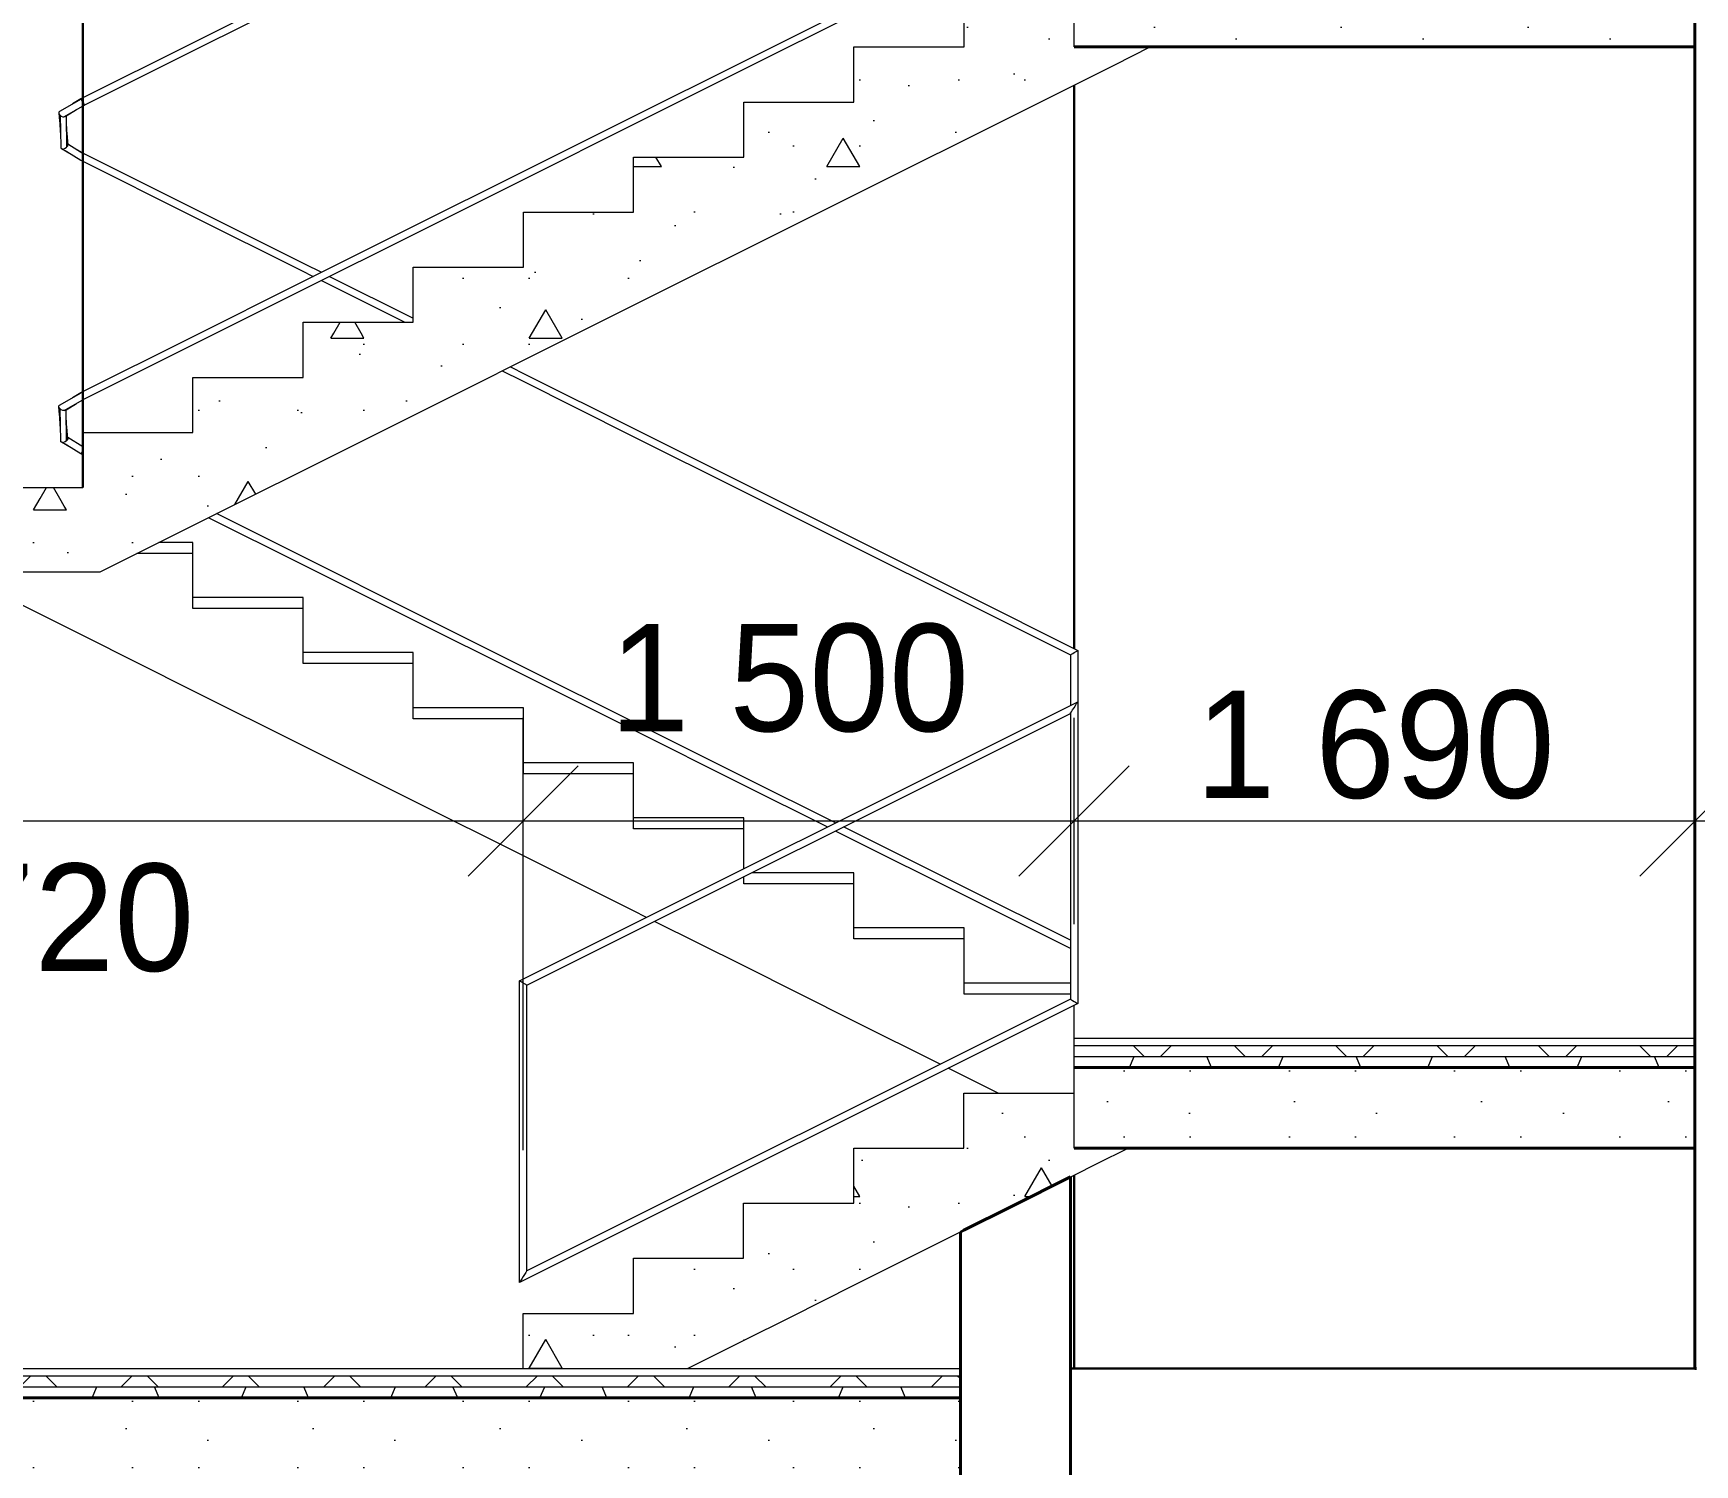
# Model space of a CAD drawing. Header units: millimetres. Extents: x -168133 to -32053, y -12928 to 37693.
# Drawn here: x -154170 to -149646, y -262 to 3637 of the extents above; entities that cross this region are included whole.
import ezdxf

# ---------------------------------------------------------------- set-up
doc = ezdxf.new("R2010")
doc.units = ezdxf.units.MM
doc.header["$MEASUREMENT"] = 0
for name, color, linetype, lineweight in [('0_Ном._пера__41', 7, 'Continuous', 30), ('Интерьер- Перегородка_Ном._пера__41', 7, 'Continuous', 30), ('Интерьер- Перегородка_Ном._пера__61', 7, 'Continuous', 40), ('Лестницы внутренние_Ном._пера__1', 7, 'Continuous', 13), ('Лестницы внутренние_Ном._пера__21', 7, 'Continuous', 20), ('Лестницы внутренние_Ном._пера__7', 7, 'Continuous', 5), ('Перекрытия_Ном._пера__1', 7, 'Continuous', 13), ('Перекрытия_Ном._пера__21', 7, 'Continuous', 20), ('Перекрытия_Ном._пера__61', 7, 'Continuous', 40), ('Стены несущие_Ном._пера__41', 7, 'Continuous', 30), ('Стены несущие_Ном._пера__61', 7, 'Continuous', 40)]:
    doc.layers.add(name, color=color, linetype=linetype, lineweight=lineweight)
for name, color, linetype in [('Интерьер- Перегородка', 7, 'Continuous'), ('Кладочні розміри', 7, 'Continuous'), ('Лестницы внутренние', 7, 'Continuous'), ('Перекрытия', 7, 'Continuous'), ('Стены несущие', 7, 'Continuous')]:
    doc.layers.add(name, color=color, linetype=linetype)
doc.layers.add('Кладочні розміри_Ном._пера__98', color=7, linetype='Continuous', lineweight=13, true_color=0x001f3e)
doc.layers.add('Лестницы внутренние_Ном._пера__241', color=7, linetype='Continuous', lineweight=13, true_color=0x515151)
doc.styles.add('СГЕНЕРИР_СТИЛЬ_1', font='')
doc.styles.add('СГЕНЕРИР_СТИЛЬ_2', font='GOTHIC.TTF')
doc.styles.get('СГЕНЕРИР_СТИЛЬ_1').set_extended_font_data('Century Gothic')
doc.dimstyles.new('СГЕНЕРИР_СТИЛЬ__5', dxfattribs={"dimtxt": 292.500007, "dimasz": 285, "dimexe": 0.18, "dimexo": 444.840628, "dimgap": 0.09, "dimtad": 1, "dimtih": 1, "dimtoh": 1, "dimdec": 0, "dimzin": 0, "dimdsep": 46, "dimtxsty": 'СГЕНЕРИР_СТИЛЬ_1', "dimblk": 'ARROWHEAD_6', "dimblk1": 'ARROWHEAD_6', "dimblk2": 'ARROWHEAD_6', "dimcen": 0.09, "dimclrd": 256, "dimclre": 256, "dimclrt": 256, "dimadec": 0, "dimazin": 0, "dimtfac": 1, "dimtdec": 4, "dimtmove": 2, "dimatfit": 3, "dimfxl": 0, "dimtolj": 1, "dimtzin": 0, "dimarcsym": 0})
doc.dimstyles.new('СГЕНЕРИР_СТИЛЬ__6', dxfattribs={"dimtxt": 292.500007, "dimasz": 285, "dimexe": 0.18, "dimexo": 444.840628, "dimgap": 0.09, "dimtad": 1, "dimtih": 1, "dimtoh": 1, "dimdec": 0, "dimzin": 0, "dimdsep": 46, "dimtxsty": 'СГЕНЕРИР_СТИЛЬ_1', "dimblk": 'ARROWHEAD_6', "dimblk1": 'ARROWHEAD_6', "dimblk2": 'ARROWHEAD_6', "dimcen": 0.09, "dimclrd": 256, "dimclre": 256, "dimclrt": 256, "dimadec": 0, "dimazin": 0, "dimtfac": 1, "dimtdec": 4, "dimtmove": 0, "dimatfit": 3, "dimfxl": 0, "dimtolj": 1, "dimtzin": 0, "dimarcsym": 0})
doc.dimstyles.new('СГЕНЕРИР_СТИЛЬ__7', dxfattribs={"dimtxt": 292.500007, "dimasz": 285, "dimexe": 0.18, "dimexo": 444.840628, "dimgap": 0.09, "dimtad": 3, "dimtih": 1, "dimtoh": 1, "dimdec": 0, "dimzin": 0, "dimdsep": 46, "dimtxsty": 'СГЕНЕРИР_СТИЛЬ_2', "dimblk": 'ARROWHEAD_6', "dimblk1": 'ARROWHEAD_6', "dimblk2": 'ARROWHEAD_6', "dimcen": 0.09, "dimclrd": 256, "dimclre": 256, "dimclrt": 256, "dimadec": 0, "dimazin": 0, "dimtfac": 1, "dimtdec": 4, "dimtmove": 0, "dimatfit": 3, "dimfxl": 0, "dimtolj": 1, "dimtzin": 0, "dimarcsym": 0})
pattern_1 = [(0, (0, 0), (0, 935.3074), [90, -450]), (0, (270, 467.7), (0, 935.3074), [90, -450]), (60, (0, 0), (-810, 467.6537), [90, -450]), (60, (540, 0), (-810, 467.6537), [90, -450]), (120, (90, 0), (810, 467.6537), [90, -450]), (120, (630, 0), (810, 467.6537), [90, -450]), (0, (0, 90), (0, 180), [0, -180, 0, -270]), (45, (90, 90), (-127.27922, 127.27922), [0, -135, 0, -225])]
pattern_2 = [(0, (0, 0), (0, 90.000004), [])]
pattern_3 = [(45, (0, 0), (-137.88582, 137.88582), []), (135, (0, 0), (137.88582, 137.88582), [])]
pattern_4 = [(0, (0, 0), (0, 406400), []), (0, (0, 90), (0, 406400), []), (90, (0, 0), (-406.4, 0), [88.9, -406400]), (90, (38.1, 0), (-406.4, 0), [88.9, -406400]), (66.8014, (0, 0), (-343.3379, 147.1448), []), (293.1986, (38.1, 0), (343.3379, 147.1448), [])]
pattern_5 = [(0, (0, 0), (0, 935.3075), [90, -450]), (0, (270, 467.7), (0, 935.3075), [90, -450]), (60, (0, 0), (-810, 467.654), [90, -450]), (60, (540, 0), (-810, 467.654), [90, -450]), (120, (90, 0), (810, 467.654), [90, -450]), (120, (630, 0), (810, 467.654), [90, -450]), (0, (0, 90), (0, 180), [0, -180, 0, -270]), (45, (90, 90), (-127.27923, 127.27923), [0, -135, 0, -225])]

# ---------------------------------------------------------------- blocks, each defined once
blk = doc.blocks.new('Элемент разреза_34')
at = {"layer": 'Стены несущие_Ном._пера__41', "linetype": 'Continuous'}
blk.add_line((-150140.6, 0), (-149645.6, 0), dxfattribs=at)
blk = doc.blocks.new('Элемент разреза_111')
at = {"layer": 'Лестницы внутренние_Ном._пера__241', "linetype": 'Continuous'}
h = blk.add_hatch(dxfattribs=at)
h.set_pattern_fill('Бетон', color=256, style=0, pattern_type=2)
h.set_pattern_definition(pattern_1)
h.paths.add_polyline_path([(-152836, 0), (-152388.8, 0), (-152236, 76.4), (-152106.7, 141), (-151936, 226.4), (-151806.7, 291), (-151636, 376.4), (-151506.7, 441), (-151336, 526.4), (-151272.6, 558.1), (-151188.8, 600), (-151336, 600), (-151336, 750), (-151636, 750), (-151636, 600), (-151936, 600), (-151936, 450), (-152236, 450), (-152236, 300), (-152536, 300), (-152536, 150), (-152836, 150)])
at = {"layer": 'Лестницы внутренние_Ном._пера__21', "linetype": 'Continuous'}
for p, q in [((-151636, 750), (-151336, 750)), ((-151636, 600), (-151636, 750)), ((-151336, 600), (-151336, 750)), ((-151936, 600), (-151636, 600)), ((-151936, 450), (-151936, 600)), ((-151336, 600), (-151188.8, 600)), ((-151272.6, 558.1), (-151188.8, 600)), ((-151336, 526.4), (-151272.6, 558.1)), ((-151506.7, 441), (-151336, 526.4)), ((-152236, 450), (-151936, 450)), ((-152236, 300), (-152236, 450)), ((-151636, 376.4), (-151506.7, 441)), ((-151806.7, 291), (-151636, 376.4)), ((-152536, 300), (-152236, 300)), ((-152536, 150), (-152536, 300)), ((-151936, 226.4), (-151806.7, 291)), ((-152106.7, 141), (-151936, 226.4)), ((-152836, 150), (-152536, 150)), ((-152836, 0), (-152836, 150)), ((-152236, 76.4), (-152106.7, 141)), ((-152388.8, 0), (-152236, 76.4)), ((-152836, 0), (-152388.8, 0))]:
    blk.add_line(p, q, dxfattribs=at)
at = {"layer": 'Лестницы внутренние_Ном._пера__241', "linetype": 'Continuous'}
for p, q in [((-152846, 1056.2), (-151326, 1816.2)), ((-151332.2, 1806.2), (-151328.9, 1811.4)), ((-151328.9, 1811.4), (-151326.8, 1814.9)), ((-151326.8, 1814.9), (-151326, 1816.2)), ((-151326, 1816.2), (-151326, 993.8)), ((-152826, 1043.8), (-151346, 1783.8)), ((-151346, 1783.8), (-151345.3, 1785.1)), ((-151346, 1783.8), (-151346, 1006.2)), ((-151345.3, 1785.1), (-151343.1, 1788.6)), ((-151343.1, 1788.6), (-151339.8, 1793.8)), ((-151339.8, 1793.8), (-151336, 1800)), ((-151336, 1800), (-151332.2, 1806.2)), ((-152845.3, 1055.7), (-152846, 1056.2)), ((-152846, 233.8), (-152846, 1056.2)), ((-152843.1, 1054.4), (-152845.3, 1055.7)), ((-152839.8, 1052.4), (-152843.1, 1054.4)), ((-152836, 1050), (-152839.8, 1052.4)), ((-152832.2, 1047.6), (-152836, 1050)), ((-152828.9, 1045.6), (-152832.2, 1047.6)), ((-152826.8, 1044.3), (-152828.9, 1045.6)), ((-152826, 1043.8), (-152826.8, 1044.3)), ((-152826, 266.2), (-152826, 1043.8)), ((-151346, 1006.2), (-152826, 266.2)), ((-151346, 1006.2), (-151345.3, 1005.7)), ((-151345.3, 1005.7), (-151343.1, 1004.4)), ((-151343.1, 1004.4), (-151339.8, 1002.4)), ((-151339.8, 1002.4), (-151336, 1000)), ((-151336, 1000), (-151332.2, 997.6)), ((-151332.2, 997.6), (-151328.9, 995.6)), ((-151328.9, 995.6), (-151326.8, 994.3)), ((-151326, 993.8), (-152846, 233.8)), ((-151326.8, 994.3), (-151326, 993.8)), ((-152845.3, 235.1), (-152846, 233.8)), ((-152843.1, 238.6), (-152845.3, 235.1)), ((-152839.8, 243.8), (-152843.1, 238.6)), ((-152836, 250), (-152839.8, 243.8)), ((-152832.2, 256.2), (-152836, 250)), ((-152828.9, 261.4), (-152832.2, 256.2)), ((-152826.8, 264.9), (-152828.9, 261.4)), ((-152826, 266.2), (-152826.8, 264.9))]:
    blk.add_line(p, q, dxfattribs=at)
blk = doc.blocks.new('Элемент разреза_114')
at = {"layer": 'Перекрытия', "linetype": 'Continuous', "lineweight": 0, "true_color": 0x000000}
h = blk.add_hatch(dxfattribs=at)
h.set_pattern_fill('Фанера__2_', color=18, style=0, pattern_type=2)
h.set_pattern_definition(pattern_2)
h.paths.add_polyline_path([(-149645.6, 880), (-149645.6, 900), (-151336, 900), (-151336, 880)])
h = blk.add_hatch(dxfattribs=at)
h.set_pattern_fill('Блоки', color=18, style=0, pattern_type=2)
h.set_pattern_definition(pattern_3)
h.paths.add_polyline_path([(-149645.6, 850), (-149645.6, 880), (-151336, 880), (-151336, 850)])
h = blk.add_hatch(dxfattribs=at)
h.set_pattern_fill('Стенка_каркасн__2х4_16_м_FB', color=18, style=0, pattern_type=2)
h.set_pattern_definition(pattern_4)
h.paths.add_polyline_path([(-149645.6, 820), (-149645.6, 850), (-151336, 850), (-151336, 820)])
h = blk.add_hatch(dxfattribs=at)
h.set_pattern_fill('structural_concrete', color=18, style=0, pattern_type=2)
h.set_pattern_definition(pattern_5)
h.paths.add_polyline_path([(-151336, 600), (-149645.6, 600), (-149645.6, 820), (-151336, 820)])
at = {"layer": 'Перекрытия_Ном._пера__1', "linetype": 'Continuous'}
for p, q in [((-151336, 900), (-149645.6, 900)), ((-151336, 880), (-151336, 900)), ((-151336, 880), (-149645.6, 880)), ((-151336, 850), (-151336, 880)), ((-151336, 880), (-149645.6, 880)), ((-149645.6, 880), (-149645.6, 900)), ((-149645.6, 850), (-149645.6, 880)), ((-151336, 850), (-149645.6, 850)), ((-151336, 850), (-149645.6, 850)), ((-151336, 820), (-151336, 850)), ((-149645.6, 820), (-149645.6, 850))]:
    blk.add_line(p, q, dxfattribs=at)
at = {"layer": 'Перекрытия_Ном._пера__21', "linetype": 'Continuous'}
for p, q in [((-151336, 600), (-151336, 820)), ((-149645.6, 600), (-149645.6, 820))]:
    blk.add_line(p, q, dxfattribs=at)
at = {"layer": 'Перекрытия_Ном._пера__61', "linetype": 'Continuous'}
for p, q in [((-151336, 820), (-149645.6, 820)), ((-151336, 820), (-149645.6, 820)), ((-151336, 600), (-149645.6, 600))]:
    blk.add_line(p, q, dxfattribs=at)
blk = doc.blocks.new('Элемент разреза_115')
at = {"layer": 'Перекрытия', "linetype": 'Continuous', "lineweight": 0, "true_color": 0x000000}
h = blk.add_hatch(dxfattribs=at)
h.set_pattern_fill('Фанера__2_', color=18, style=0, pattern_type=2)
h.set_pattern_definition(pattern_2)
h.paths.add_polyline_path([(-151646.4, -20), (-151646.4, 0), (-155555.6, 0), (-155555.6, -20)])
h = blk.add_hatch(dxfattribs=at)
h.set_pattern_fill('Блоки', color=18, style=0, pattern_type=2)
h.set_pattern_definition(pattern_3)
h.paths.add_polyline_path([(-151646.4, -50), (-151646.4, -20), (-155555.6, -20), (-155555.6, -50)])
h = blk.add_hatch(dxfattribs=at)
h.set_pattern_fill('Стенка_каркасн__2х4_16_м_FB', color=18, style=0, pattern_type=2)
h.set_pattern_definition(pattern_4)
h.paths.add_polyline_path([(-151646.4, -80), (-151646.4, -50), (-155555.6, -50), (-155555.6, -80)])
h = blk.add_hatch(dxfattribs=at)
h.set_pattern_fill('structural_concrete', color=18, style=0, pattern_type=2)
h.set_pattern_definition(pattern_5)
h.paths.add_polyline_path([(-151646.4, -300), (-151646.4, -80), (-155555.6, -80), (-155555.6, -300)])
at = {"layer": 'Перекрытия_Ном._пера__1', "linetype": 'Continuous'}
for p, q in [((-155555.6, 0), (-151646.4, 0)), ((-155555.6, -20), (-155555.6, 0)), ((-151646.4, -20), (-151646.4, 0)), ((-155555.6, -20), (-151646.4, -20)), ((-155555.6, -50), (-155555.6, -20)), ((-155555.6, -20), (-151646.4, -20)), ((-151646.4, -50), (-151646.4, -20)), ((-155555.6, -50), (-151646.4, -50)), ((-155555.6, -50), (-151646.4, -50)), ((-155555.6, -80), (-155555.6, -50)), ((-151646.4, -80), (-151646.4, -50))]:
    blk.add_line(p, q, dxfattribs=at)
at = {"layer": 'Перекрытия_Ном._пера__21', "linetype": 'Continuous'}
for p, q in [((-155555.6, -300), (-155555.6, -80)), ((-151646.4, -300), (-151646.4, -80))]:
    blk.add_line(p, q, dxfattribs=at)
at = {"layer": 'Перекрытия_Ном._пера__61', "linetype": 'Continuous'}
for p, q in [((-155555.6, -80), (-151646.4, -80)), ((-155555.6, -80), (-151646.4, -80)), ((-155555.6, -300), (-151646.4, -300))]:
    blk.add_line(p, q, dxfattribs=at)
blk = doc.blocks.new('Элемент разреза_117')
at = {"layer": 'Стены несущие_Ном._пера__61', "linetype": 'Continuous'}
for p, q in [((-151506.7, 441), (-151345.6, 521.6)), ((-151345.6, -3000), (-151345.6, 521.6)), ((-151636, 376.4), (-151506.7, 441)), ((-151645.6, 371.6), (-151636, 376.4)), ((-151645.6, -3000), (-151645.6, 371.6)), ((-151645.6, -3000), (-151345.6, -3000))]:
    blk.add_line(p, q, dxfattribs=at)
blk = doc.blocks.new('Элемент разреза_170')
at = {"layer": 'Лестницы внутренние_Ном._пера__241', "linetype": 'Continuous'}
h = blk.add_hatch(dxfattribs=at)
h.set_pattern_fill('Бетон', color=256, style=0, pattern_type=2)
h.set_pattern_definition(pattern_1)
h.paths.add_polyline_path([(-154085.6, 2220), (-154085.6, 2170), (-154062.3, 2170), (-154040.2, 2170), (-154013.6, 2170), (-153988.4, 2170), (-153853.7, 2237.4), (-153735.6, 2296.4), (-153575.7, 2376.3), (-153435.6, 2446.4), (-153275.7, 2526.3), (-153135.6, 2596.4), (-152975.7, 2676.3), (-152835.6, 2746.4), (-152675.7, 2826.3), (-152535.6, 2896.4), (-152375.7, 2976.3), (-152235.6, 3046.4), (-152075.7, 3126.3), (-151935.6, 3196.4), (-151775.7, 3276.3), (-151635.6, 3346.4), (-151475.7, 3426.3), (-151335.6, 3496.4), (-151225.2, 3551.6), (-151128.4, 3600), (-151335.6, 3600), (-151335.6, 3720), (-151635.6, 3720), (-151635.6, 3570), (-151935.6, 3570), (-151935.6, 3420), (-152235.6, 3420), (-152235.6, 3270), (-152535.6, 3270), (-152535.6, 3120), (-152835.6, 3120), (-152835.6, 2970), (-153135.6, 2970), (-153135.6, 2820), (-153435.6, 2820), (-153435.6, 2670), (-153735.6, 2670), (-153735.6, 2520), (-154035.6, 2520), (-154035.6, 2370), (-154085.6, 2370)])
h = blk.add_hatch(dxfattribs=at)
h.set_pattern_fill('Бетон', color=256, style=0, pattern_type=2)
h.set_pattern_definition(pattern_1)
h.paths.add_polyline_path([(-151635.6, 3570), (-151635.6, 3600), (-151935.6, 3600), (-151935.6, 3570)])
h = blk.add_hatch(dxfattribs=at)
h.set_pattern_fill('Бетон', color=256, style=0, pattern_type=2)
h.set_pattern_definition(pattern_1)
h.paths.add_polyline_path([(-151935.6, 3420), (-151935.6, 3450), (-152235.6, 3450), (-152235.6, 3420)])
h = blk.add_hatch(dxfattribs=at)
h.set_pattern_fill('Бетон', color=256, style=0, pattern_type=2)
h.set_pattern_definition(pattern_1)
h.paths.add_polyline_path([(-152235.6, 3270), (-152235.6, 3300), (-152535.6, 3300), (-152535.6, 3270)])
h = blk.add_hatch(dxfattribs=at)
h.set_pattern_fill('Бетон', color=256, style=0, pattern_type=2)
h.set_pattern_definition(pattern_1)
h.paths.add_polyline_path([(-152535.6, 3120), (-152535.6, 3150), (-152835.6, 3150), (-152835.6, 3120)])
h = blk.add_hatch(dxfattribs=at)
h.set_pattern_fill('Бетон', color=256, style=0, pattern_type=2)
h.set_pattern_definition(pattern_1)
h.paths.add_polyline_path([(-152835.6, 2970), (-152835.6, 3000), (-153135.6, 3000), (-153135.6, 2970)])
h = blk.add_hatch(dxfattribs=at)
h.set_pattern_fill('Бетон', color=256, style=0, pattern_type=2)
h.set_pattern_definition(pattern_1)
h.paths.add_polyline_path([(-153135.6, 2820), (-153135.6, 2850), (-153435.6, 2850), (-153435.6, 2820)])
h = blk.add_hatch(dxfattribs=at)
h.set_pattern_fill('Бетон', color=256, style=0, pattern_type=2)
h.set_pattern_definition(pattern_1)
h.paths.add_polyline_path([(-153435.6, 2670), (-153435.6, 2700), (-153735.6, 2700), (-153735.6, 2670)])
h = blk.add_hatch(dxfattribs=at)
h.set_pattern_fill('Бетон', color=256, style=0, pattern_type=2)
h.set_pattern_definition(pattern_1)
h.paths.add_polyline_path([(-153735.6, 2520), (-153735.6, 2550), (-154035.6, 2550), (-154035.6, 2520)])
h = blk.add_hatch(dxfattribs=at)
h.set_pattern_fill('Бетон', color=256, style=0, pattern_type=2)
h.set_pattern_definition(pattern_1)
h.paths.add_polyline_path([(-154035.6, 2370), (-154035.6, 2400), (-155525.6, 2400), (-155525.6, 2370)])
h = blk.add_hatch(dxfattribs=at)
h.set_pattern_fill('Бетон', color=256, style=0, pattern_type=2)
h.set_pattern_definition(pattern_1)
h.paths.add_polyline_path([(-154085.6, 2170), (-154085.6, 2370), (-155525.6, 2370), (-155525.6, 2170)])
at = {"layer": 'Лестницы внутренние_Ном._пера__1', "linetype": 'Continuous'}
for p, q in [((-153735.6, 2220), (-153888.4, 2220)), ((-153735.6, 2070), (-153735.6, 2220)), ((-154035.6, 1996.4), (-154382.8, 2170)), ((-153435.6, 2070), (-153735.6, 2070)), ((-153435.6, 1920), (-153435.6, 2070)), ((-153735.6, 1846.4), (-154035.6, 1996.4)), ((-153135.6, 1920), (-153435.6, 1920)), ((-153135.6, 1770), (-153135.6, 1920)), ((-153435.6, 1696.4), (-153735.6, 1846.4)), ((-152835.6, 1770), (-153135.6, 1770)), ((-152835.6, 1620), (-152835.6, 1770)), ((-153135.6, 1546.4), (-153435.6, 1696.4)), ((-152535.6, 1620), (-152835.6, 1620)), ((-152535.6, 1470), (-152535.6, 1620)), ((-152835.6, 1396.4), (-153135.6, 1546.4)), ((-152235.6, 1470), (-152535.6, 1470)), ((-152235.6, 1361.4), (-152235.6, 1470)), ((-152535.6, 1246.4), (-152835.6, 1396.4)), ((-152235.6, 1320), (-152235.6, 1339)), ((-151935.6, 1320), (-152235.6, 1320)), ((-151935.6, 1170), (-151935.6, 1320)), ((-152500.6, 1228.9), (-152535.6, 1246.4)), ((-152235.6, 1096.4), (-152478.3, 1217.7)), ((-151635.6, 1170), (-151935.6, 1170)), ((-151635.6, 1050), (-151635.6, 1170)), ((-151935.6, 946.4), (-152235.6, 1096.4)), ((-151335.6, 900), (-151335.6, 989)), ((-151700.6, 828.9), (-151935.6, 946.4)), ((-151635.6, 796.4), (-151678.3, 817.7)), ((-151542.9, 750), (-151635.6, 796.4))]:
    blk.add_line(p, q, dxfattribs=at)
at = {"layer": 'Лестницы внутренние_Ном._пера__21', "linetype": 'Continuous'}
for p, q in [((-151635.6, 3600), (-151635.6, 3720)), ((-151335.6, 3600), (-151335.6, 3720)), ((-151935.6, 3600), (-151635.6, 3600)), ((-151935.6, 3570), (-151935.6, 3600)), ((-151335.6, 3600), (-151128.4, 3600)), ((-151225.2, 3551.6), (-151128.4, 3600)), ((-151935.6, 3450), (-151935.6, 3570)), ((-151335.6, 3496.4), (-151225.2, 3551.6)), ((-151475.7, 3426.3), (-151335.6, 3496.4)), ((-152235.6, 3450), (-151935.6, 3450)), ((-152235.6, 3420), (-152235.6, 3450)), ((-152235.6, 3300), (-152235.6, 3420)), ((-151635.6, 3346.4), (-151475.7, 3426.3)), ((-151775.7, 3276.3), (-151635.6, 3346.4)), ((-152535.6, 3300), (-152235.6, 3300)), ((-152535.6, 3270), (-152535.6, 3300)), ((-152535.6, 3150), (-152535.6, 3270)), ((-151935.6, 3196.4), (-151775.7, 3276.3)), ((-152075.7, 3126.3), (-151935.6, 3196.4)), ((-152835.6, 3150), (-152535.6, 3150)), ((-152835.6, 3120), (-152835.6, 3150)), ((-152235.6, 3046.4), (-152075.7, 3126.3)), ((-152835.6, 3000), (-152835.6, 3120)), ((-152375.7, 2976.3), (-152235.6, 3046.4)), ((-153135.6, 3000), (-152835.6, 3000)), ((-153135.6, 2970), (-153135.6, 3000)), ((-153135.6, 2850), (-153135.6, 2970)), ((-152535.6, 2896.4), (-152375.7, 2976.3)), ((-152675.7, 2826.3), (-152535.6, 2896.4)), ((-153435.6, 2850), (-153135.6, 2850)), ((-153435.6, 2820), (-153435.6, 2850)), ((-153435.6, 2700), (-153435.6, 2820)), ((-152835.6, 2746.4), (-152675.7, 2826.3)), ((-152975.7, 2676.3), (-152835.6, 2746.4)), ((-153735.6, 2700), (-153435.6, 2700)), ((-153735.6, 2670), (-153735.6, 2700)), ((-153735.6, 2550), (-153735.6, 2670)), ((-153135.6, 2596.4), (-152975.7, 2676.3)), ((-153275.7, 2526.3), (-153135.6, 2596.4)), ((-154035.6, 2550), (-153735.6, 2550)), ((-154035.6, 2520), (-154035.6, 2550)), ((-154035.6, 2400), (-154035.6, 2520)), ((-153435.6, 2446.4), (-153275.7, 2526.3)), ((-153575.7, 2376.3), (-153435.6, 2446.4)), ((-155525.6, 2400), (-154035.6, 2400)), ((-153735.6, 2296.4), (-153575.7, 2376.3)), ((-153853.7, 2237.4), (-153735.6, 2296.4)), ((-153988.4, 2170), (-153853.7, 2237.4)), ((-155525.6, 2170), (-154085.6, 2170)), ((-154085.6, 2170), (-154062.3, 2170)), ((-154062.3, 2170), (-154040.2, 2170)), ((-154040.2, 2170), (-154013.6, 2170)), ((-154013.6, 2170), (-153988.4, 2170))]:
    blk.add_line(p, q, dxfattribs=at)
at = {"layer": 'Лестницы внутренние_Ном._пера__241', "linetype": 'Continuous'}
for p, q in [((-153440.1, 3758.9), (-153740.1, 3608.9)), ((-153431.2, 3741.1), (-153731.2, 3591.1)), ((-152240.1, 3558.9), (-151940.1, 3708.9)), ((-152231.2, 3541.1), (-151931.2, 3691.1)), ((-153740.1, 3608.9), (-154040.4, 3458.8)), ((-153731.2, 3591.1), (-154030.8, 3441.2)), ((-152540.1, 3408.9), (-152240.1, 3558.9)), ((-152531.2, 3391.1), (-152231.2, 3541.1)), ((-154040.1, 3458.1), (-154098.4, 3423.9)), ((-154030.8, 3441.2), (-154086, 3409.5)), ((-154040.4, 3458.8), (-154063, 3444.7)), ((-154040.1, 3458.1), (-154040.5, 3457.9)), ((-154040.4, 3458.8), (-154040.1, 3458.1)), ((-154040.1, 3458.1), (-154039, 3456.2)), ((-154039, 3456.2), (-154037.5, 3453.4)), ((-154037.5, 3453.4), (-154035.6, 3450)), ((-154035.6, 3450), (-154033.8, 3446.6)), ((-154033.8, 3446.6), (-154032.2, 3443.8)), ((-154032.2, 3443.8), (-154031.2, 3441.9)), ((-154031.2, 3441.9), (-154030.8, 3441.2)), ((-154100.3, 3422.3), (-154100.8, 3419.9)), ((-154100.8, 3419.9), (-154099.7, 3417)), ((-154100.8, 3419.9), (-154098.5, 3397.9)), ((-154098.4, 3423.9), (-154100.3, 3422.3)), ((-154099.7, 3417), (-154097.3, 3414.1)), ((-154099.7, 3417), (-154096, 3359.1)), ((-154097.3, 3414.1), (-154093.8, 3411.7)), ((-154097.3, 3414.1), (-154095.3, 3327.1)), ((-154093.8, 3411.7), (-154089.8, 3410.1)), ((-154089.8, 3410.1), (-154086, 3409.5)), ((-154085.6, 3409.8), (-154086, 3409.5)), ((-154052.8, 3428.6), (-154082.9, 3410.1)), ((-154080.5, 3411.6), (-154079.5, 3327.1)), ((-152840.1, 3258.9), (-152540.1, 3408.9)), ((-154080.2, 3391.3), (-154077, 3330)), ((-154078.8, 3364.1), (-154075.9, 3332.9)), ((-152831.2, 3241.1), (-152531.2, 3391.1)), ((-154095.3, 3327.1), (-154095, 3324.6)), ((-154095, 3324.6), (-154093.2, 3323)), ((-154093.2, 3323), (-154090.3, 3322.4)), ((-154093.2, 3323), (-154062.3, 3304.9)), ((-154090.3, 3322.4), (-154040.4, 3291.2)), ((-154090.3, 3322.4), (-154089.9, 3322.1)), ((-154086.7, 3323), (-154082.9, 3324.6)), ((-154082.9, 3324.6), (-154079.5, 3327.1)), ((-154079.5, 3327.1), (-154077, 3330)), ((-154079.5, 3327.5), (-154079.5, 3327.1)), ((-154077.1, 3330.4), (-154077, 3330)), ((-154077, 3330), (-154075.9, 3332.9)), ((-154076.2, 3335.9), (-154031.2, 3308.1)), ((-154051.9, 3320.9), (-154030.8, 3308.8)), ((-154031.6, 3308.3), (-154031.2, 3308.1)), ((-154030.8, 3308.8), (-153731.2, 3158.9)), ((-154040.4, 3291.2), (-153740.1, 3141.1)), ((-153140.1, 3108.9), (-152840.1, 3258.9)), ((-153131.2, 3091.1), (-152831.2, 3241.1)), ((-153740.1, 3141.1), (-153440.1, 2991.1)), ((-153731.2, 3158.9), (-153431.2, 3008.9)), ((-153440.1, 2958.9), (-153140.1, 3108.9)), ((-153431.2, 2941.1), (-153131.2, 3091.1)), ((-153440.1, 2991.1), (-153408, 2975)), ((-153431.2, 3008.9), (-153385.6, 2986.2)), ((-153740.1, 2808.9), (-153440.1, 2958.9)), ((-153731.2, 2791.1), (-153431.2, 2941.1)), ((-153385.6, 2963.8), (-153158, 2850)), ((-153363.3, 2975), (-153135.6, 2861.2)), ((-154040.4, 2658.8), (-153740.1, 2808.9)), ((-154030.8, 2641.2), (-153731.2, 2791.1)), ((-152893.2, 2717.6), (-152840.1, 2691.1)), ((-152870.8, 2728.8), (-152831.2, 2708.9)), ((-152840.1, 2691.1), (-152540.1, 2541.1)), ((-152831.2, 2708.9), (-152531.2, 2558.9)), ((-154098.4, 2623.9), (-154040.1, 2658.1)), ((-154086, 2609.5), (-154030.8, 2641.2)), ((-154082.9, 2610.1), (-154052.8, 2628.6)), ((-154063, 2644.7), (-154040.4, 2658.8)), ((-154040.5, 2657.9), (-154040.1, 2658.1)), ((-154100.8, 2619.9), (-154100.3, 2622.3)), ((-154099.7, 2617), (-154100.8, 2619.9)), ((-154098.5, 2597.9), (-154100.8, 2619.9)), ((-154100.3, 2622.3), (-154098.4, 2623.9)), ((-154097.3, 2614.1), (-154099.7, 2617)), ((-154096, 2559.1), (-154099.7, 2617)), ((-154099.7, 2616.8), (-154099.7, 2617)), ((-154093.8, 2611.7), (-154097.3, 2614.1)), ((-154095.3, 2527.1), (-154097.3, 2614.1)), ((-154089.8, 2610.1), (-154093.8, 2611.7)), ((-154086, 2609.5), (-154089.8, 2610.1)), ((-154079.5, 2527.1), (-154080.5, 2611.6)), ((-154077, 2530), (-154080.2, 2591.3)), ((-154075.9, 2532.9), (-154078.8, 2564.1)), ((-154035.6, 2510.9), (-154076.2, 2535.9)), ((-152540.1, 2541.1), (-152240.1, 2391.1)), ((-152531.2, 2558.9), (-152231.2, 2408.9)), ((-154095, 2524.6), (-154095.3, 2527.1)), ((-154093.2, 2523), (-154095, 2524.6)), ((-154090.3, 2522.4), (-154093.2, 2523)), ((-154062.3, 2504.9), (-154093.2, 2523)), ((-154040.4, 2491.2), (-154090.3, 2522.4)), ((-154089.9, 2522.1), (-154090.3, 2522.4)), ((-154082.9, 2524.6), (-154086.7, 2523)), ((-154079.5, 2527.1), (-154082.9, 2524.6)), ((-154077, 2530), (-154079.5, 2527.1)), ((-154075.9, 2532.9), (-154077, 2530)), ((-154035.6, 2511.5), (-154051.9, 2520.9)), ((-154040.1, 2491.9), (-154040.4, 2491.2)), ((-154035.6, 2488.8), (-154040.4, 2491.2)), ((-154039, 2493.8), (-154040.1, 2491.9)), ((-154037.5, 2496.6), (-154039, 2493.8)), ((-154035.6, 2500), (-154037.5, 2496.6)), ((-152231.2, 2408.9), (-151931.2, 2258.9)), ((-152240.1, 2391.1), (-151940.1, 2241.1)), ((-153440.1, 2191.1), (-153693.2, 2317.6)), ((-153431.2, 2208.9), (-153670.8, 2328.8)), ((-151940.1, 2241.1), (-151640.1, 2091.1)), ((-151931.2, 2258.9), (-151631.2, 2108.9)), ((-153140.1, 2041.1), (-153440.1, 2191.1)), ((-153131.2, 2058.9), (-153431.2, 2208.9)), ((-151640.1, 2091.1), (-151345.6, 1943.8)), ((-151631.2, 2108.9), (-151325.6, 1956.2)), ((-152840.1, 1891.1), (-153140.1, 2041.1)), ((-152831.2, 1908.9), (-153131.2, 2058.9)), ((-151344.9, 1944.3), (-151342.7, 1945.6)), ((-151342.7, 1945.6), (-151339.5, 1947.6)), ((-151339.5, 1947.6), (-151335.6, 1950)), ((-151335.6, 1950), (-151331.8, 1952.4)), ((-151331.8, 1952.4), (-151328.6, 1954.4)), ((-151328.6, 1954.4), (-151326.4, 1955.7)), ((-151326.4, 1955.7), (-151325.6, 1956.2)), ((-151325.6, 1956.2), (-151325.6, 1133.8)), ((-152531.2, 1758.9), (-152831.2, 1908.9)), ((-151345.6, 1943.8), (-151344.9, 1944.3)), ((-151345.6, 1943.8), (-151345.6, 1806.4)), ((-152540.1, 1741.1), (-152840.1, 1891.1)), ((-152240.1, 1591.1), (-152540.1, 1741.1)), ((-152231.2, 1608.9), (-152531.2, 1758.9)), ((-152008.2, 1475.1), (-152240.1, 1591.1)), ((-151985.8, 1486.3), (-152231.2, 1608.9)), ((-151940.1, 1441.1), (-151985.8, 1463.9)), ((-151931.2, 1458.9), (-151963.5, 1475.1)), ((-151631.2, 1308.9), (-151931.2, 1458.9)), ((-151640.1, 1291.1), (-151940.1, 1441.1)), ((-151346, 1144), (-151640.1, 1291.1)), ((-151346, 1166.4), (-151631.2, 1308.9)), ((-151326, 1134.4), (-151325.6, 1133.8)), ((-151325.6, 1133.8), (-151326, 1134))]:
    blk.add_line(p, q, dxfattribs=at)
at = {"layer": 'Лестницы внутренние_Ном._пера__7', "linetype": 'Continuous'}
for p, q in [((-153735.6, 2250), (-153828.4, 2250)), ((-153735.6, 2220), (-153735.6, 2250)), ((-153435.6, 2100), (-153735.6, 2100)), ((-153435.6, 2070), (-153435.6, 2100)), ((-153135.6, 1950), (-153435.6, 1950)), ((-153135.6, 1920), (-153135.6, 1950)), ((-152835.6, 1800), (-153135.6, 1800)), ((-152835.6, 1770), (-152835.6, 1800)), ((-152535.6, 1650), (-152835.6, 1650)), ((-152535.6, 1620), (-152535.6, 1650)), ((-152235.6, 1500), (-152535.6, 1500)), ((-152235.6, 1470), (-152235.6, 1500)), ((-151935.6, 1350), (-152213.7, 1350)), ((-151935.6, 1320), (-151935.6, 1350)), ((-151635.6, 1200), (-151935.6, 1200)), ((-151635.6, 1170), (-151635.6, 1200)), ((-151346, 1050), (-151635.6, 1050)), ((-151635.6, 1020), (-151635.6, 1050)), ((-151346, 1020), (-151635.6, 1020))]:
    blk.add_line(p, q, dxfattribs=at)
blk = doc.blocks.new('Элемент разреза_171')
at = {"layer": 'Интерьер- Перегородка_Ном._пера__41', "linetype": 'Continuous'}
for p, q in [((-151335.6, 3496.4), (-151335.6, 1961.2)), ((-155555.6, 0), (-155555.6, 2100)), ((-151335.6, 526.6), (-151335.6, 0)), ((-151646.4, 0), (-151645.6, 0)), ((-151345.6, 0), (-151335.6, 0))]:
    blk.add_line(p, q, dxfattribs=at)
blk = doc.blocks.new('Элемент разреза_200')
at = {"layer": 'Перекрытия', "linetype": 'Continuous', "lineweight": 0, "true_color": 0x000000}
h = blk.add_hatch(dxfattribs=at)
h.set_pattern_fill('Фанера__2_', color=18, style=0, pattern_type=2)
h.set_pattern_definition(pattern_2)
h.paths.add_polyline_path([(-149645.6, 3880), (-149645.6, 3900), (-151335.6, 3900), (-151335.6, 3880)])
h = blk.add_hatch(dxfattribs=at)
h.set_pattern_fill('Блоки', color=18, style=0, pattern_type=2)
h.set_pattern_definition(pattern_3)
h.paths.add_polyline_path([(-149645.6, 3850), (-149645.6, 3880), (-151335.6, 3880), (-151335.6, 3850)])
h = blk.add_hatch(dxfattribs=at)
h.set_pattern_fill('Стенка_каркасн__2х4_16_м_FB', color=18, style=0, pattern_type=2)
h.set_pattern_definition(pattern_4)
h.paths.add_polyline_path([(-149645.6, 3820), (-149645.6, 3850), (-151335.6, 3850), (-151335.6, 3820)])
h = blk.add_hatch(dxfattribs=at)
h.set_pattern_fill('structural_concrete', color=18, style=0, pattern_type=2)
h.set_pattern_definition(pattern_5)
h.paths.add_polyline_path([(-151335.6, 3600), (-149645.6, 3600), (-149645.6, 3820), (-151335.6, 3820)])
at = {"layer": 'Перекрытия_Ном._пера__1', "linetype": 'Continuous'}
for p, q in [((-151335.6, 3900), (-149645.6, 3900)), ((-151335.6, 3880), (-151335.6, 3900)), ((-149645.6, 3880), (-149645.6, 3900)), ((-151335.6, 3880), (-149645.6, 3880)), ((-151335.6, 3850), (-151335.6, 3880)), ((-151335.6, 3880), (-149645.6, 3880)), ((-151335.6, 3850), (-149645.6, 3850)), ((-151335.6, 3850), (-149645.6, 3850)), ((-151335.6, 3820), (-151335.6, 3850)), ((-149645.6, 3850), (-149645.6, 3880)), ((-149645.6, 3820), (-149645.6, 3850))]:
    blk.add_line(p, q, dxfattribs=at)
at = {"layer": 'Перекрытия_Ном._пера__21', "linetype": 'Continuous'}
for p, q in [((-151335.6, 3600), (-151335.6, 3820)), ((-149645.6, 3600), (-149645.6, 3820))]:
    blk.add_line(p, q, dxfattribs=at)
at = {"layer": 'Перекрытия_Ном._пера__61', "linetype": 'Continuous'}
for p, q in [((-151335.6, 3820), (-149645.6, 3820)), ((-151335.6, 3820), (-149645.6, 3820)), ((-151335.6, 3600), (-149645.6, 3600))]:
    blk.add_line(p, q, dxfattribs=at)
blk = doc.blocks.new('Элемент разреза_211')
at = {"layer": 'Интерьер- Перегородка_Ном._пера__61', "linetype": 'Continuous'}
for q in [(-149645.6, 3900), (-149640.6, 0)]:
    blk.add_line((-149645.6, 0), q, dxfattribs=at)
blk = doc.blocks.new('Элемент разреза_307')
at = {"layer": 'Стены несущие_Ном._пера__41', "linetype": 'Continuous'}
blk.add_line((-151335.6, 0), (-150140.6, 0), dxfattribs=at)
blk = doc.blocks.new('*D480')
at = {"layer": 'Кладочні розміри_Ном._пера__98', "linetype": 'Continuous'}
for p, q in [((-155555.6, 444.8), (-155555.6, 1772.8)), ((-152836, 594.8), (-152836, 1772.8)), ((-155405.6, 1641.5), (-155705.6, 1341.5)), ((-152686, 1641.5), (-152986, 1341.5)), ((-155555.6, 1491.5), (-152836, 1491.5))]:
    blk.add_line(p, q, dxfattribs=at)
at = {"layer": 'Кладочні розміри_Ном._пера__98', "char_height": 292.5, "attachment_point": 7, "style": 'СГЕНЕРИР_СТИЛЬ_1'}
for s, insert in [('{640}', (-155275.3, 1550)), ('{2\xa0720}', (-154710.6, 1078.6))]:
    blk.add_mtext(s, dxfattribs=dict(at, insert=insert))
blk = doc.blocks.new('ARROWHEAD_6')
at = {"color": 0, "linetype": 'Continuous', "lineweight": 0}
for p, q in [((-0.5, -0.5), (0.5, 0.5)), ((0, 0), (-1, 0))]:
    blk.add_line(p, q, dxfattribs=at)
blk = doc.blocks.new('*D481')
at = {"layer": 'Кладочні розміри_Ном._пера__98', "linetype": 'Continuous'}
for p, q in [((-152836, 594.8), (-152836, 1772.8)), ((-151336, 1210.3), (-151336, 1772.8)), ((-152686, 1641.5), (-152986, 1341.5)), ((-151186, 1641.5), (-151486, 1341.5)), ((-152836, 1491.5), (-151336, 1491.5))]:
    blk.add_line(p, q, dxfattribs=at)
at = {"layer": 'Кладочні розміри_Ном._пера__98', "insert": (-152600.8, 1731.8), "char_height": 292.5, "attachment_point": 7, "style": 'СГЕНЕРИР_СТИЛЬ_1'}
blk.add_mtext('{1\xa0500}', dxfattribs=at)
blk = doc.blocks.new('*D482')
at = {"layer": 'Кладочні розміри_Ном._пера__98', "linetype": 'Continuous'}
for p, q in [((-151336, 1210.3), (-151336, 1772.8)), ((-149645.6, 1210.3), (-149645.6, 1772.8)), ((-151186, 1641.5), (-151486, 1341.5)), ((-149795.6, 1341.5), (-149495.6, 1641.5)), ((-151336, 1491.5), (-149645.6, 1491.5)), ((-149645.6, 1491.5), (-149420.6, 1491.5))]:
    blk.add_line(p, q, dxfattribs=at)
at = {"layer": 'Кладочні розміри_Ном._пера__98', "insert": (-151005.6, 1550), "char_height": 292.5, "attachment_point": 7, "style": 'СГЕНЕРИР_СТИЛЬ_1'}
blk.add_mtext('{1\xa0690}', dxfattribs=at)
blk = doc.blocks.new('*D492')
at = {"layer": 'Кладочні розміри_Ном._пера__98', "linetype": 'Continuous'}
for p, q in [((-155555.6, -5874.8), (-155555.6, -5312.3)), ((-149645.6, -5874.8), (-149645.6, -5312.3)), ((-155405.6, -5443.6), (-155705.6, -5743.6)), ((-149495.6, -5443.6), (-149795.6, -5743.6)), ((-155555.6, -5593.6), (-149645.6, -5593.6))]:
    blk.add_line(p, q, dxfattribs=at)
at = {"layer": 'Кладочні розміри_Ном._пера__98', "char_height": 292.5, "attachment_point": 7, "style": 'СГЕНЕРИР_СТИЛЬ_2'}
for s, insert in [('{260}', (-155405.6, -5944.6)), ('{5\xa0910}', (-153120.9, -5944.6)), ('{380}', (-150489.4, -5944.6))]:
    blk.add_mtext(s, dxfattribs=dict(at, insert=insert))
blk = doc.blocks.new('*D493')
at = {"layer": 'Кладочні розміри_Ном._пера__98', "linetype": 'Continuous'}
for p, q in [((-149645.6, -5874.8), (-149645.6, -5312.3)), ((-149265.6, -5874.8), (-149265.6, -5312.3)), ((-149495.6, -5443.6), (-149795.6, -5743.6)), ((-149415.6, -5743.6), (-149115.6, -5443.6)), ((-148985.6, -5443.6), (-149285.6, -5743.6)), ((-149645.6, -5593.6), (-149265.6, -5593.6))]:
    blk.add_line(p, q, dxfattribs=at)
blk = doc.blocks.new('*D494')
at = {"layer": 'Кладочні розміри_Ном._пера__98', "linetype": 'Continuous'}
for p, q in [((-149265.6, -5874.8), (-149265.6, -5312.3)), ((-149135.6, -5874.8), (-149135.6, -5312.3)), ((-149415.6, -5743.6), (-149115.6, -5443.6)), ((-148985.6, -5443.6), (-149285.6, -5743.6)), ((-149265.6, -5593.6), (-149135.6, -5593.6))]:
    blk.add_line(p, q, dxfattribs=at)
blk = doc.blocks.new('*D495')
at = {"layer": 'Кладочні розміри_Ном._пера__98', "linetype": 'Continuous'}
for p, q in [((-149135.6, -5874.8), (-149135.6, -5312.3)), ((-142925.6, -5874.8), (-142925.6, -5312.3)), ((-149415.6, -5743.6), (-149115.6, -5443.6)), ((-148985.6, -5443.6), (-149285.6, -5743.6)), ((-142775.6, -5443.6), (-143075.6, -5743.6)), ((-149135.6, -5593.6), (-142925.6, -5593.6))]:
    blk.add_line(p, q, dxfattribs=at)
at = {"layer": 'Кладочні розміри_Ном._пера__98', "char_height": 292.5, "attachment_point": 7, "style": 'СГЕНЕРИР_СТИЛЬ_2'}
for s, insert in [('{130}', (-148985.6, -5944.6)), ('{6\xa0210}', (-146550.9, -5944.6)), ('{260}', (-143769.4, -5944.6))]:
    blk.add_mtext(s, dxfattribs=dict(at, insert=insert))
blk = doc.blocks.new('*D496')
at = {"layer": 'Кладочні розміри_Ном._пера__98', "linetype": 'Continuous'}
for p, q in [((-142925.6, -5874.8), (-142925.6, -5312.3)), ((-142665.6, -5874.8), (-142665.6, -5312.3)), ((-142775.6, -5443.6), (-143075.6, -5743.6)), ((-142515.6, -5443.6), (-142815.6, -5743.6)), ((-142925.6, -5593.6), (-142665.6, -5593.6))]:
    blk.add_line(p, q, dxfattribs=at)
blk = doc.blocks.new('*D497')
at = {"layer": 'Кладочні розміри_Ном._пера__98', "linetype": 'Continuous'}
for p, q in [((-142665.6, -5874.8), (-142665.6, -5312.3)), ((-142285.6, -5874.8), (-142285.6, -5312.3)), ((-142515.6, -5443.6), (-142815.6, -5743.6)), ((-142435.6, -5743.6), (-142135.6, -5443.6)), ((-142665.6, -5593.6), (-142285.6, -5593.6)), ((-142285.6, -5593.6), (-142060.6, -5593.6))]:
    blk.add_line(p, q, dxfattribs=at)
at = {"layer": 'Кладочні розміри_Ном._пера__98', "insert": (-142135.6, -5944.6), "char_height": 292.5, "attachment_point": 7, "style": 'СГЕНЕРИР_СТИЛЬ_2'}
blk.add_mtext('{380}', dxfattribs=at)

msp = doc.modelspace()

# ---------------------------------------------------------------- linework, layer by layer
at = {"layer": '0_Ном._пера__41', "linetype": 'Continuous'}
msp.add_line((-154035.6, 4761.7), (-154035.6, 2400), dxfattribs=at)

# ---------------------------------------------------------------- block references
at = {"layer": 'Интерьер- Перегородка'}
for name in ['Элемент разреза_211', 'Элемент разреза_171']:
    msp.add_blockref(name, (0, 0), dxfattribs=at)
at = {"layer": 'Лестницы внутренние'}
for name in ['Элемент разреза_170', 'Элемент разреза_111']:
    msp.add_blockref(name, (0, 0), dxfattribs=at)
at = {"layer": 'Перекрытия'}
for name in ['Элемент разреза_200', 'Элемент разреза_114', 'Элемент разреза_115']:
    msp.add_blockref(name, (0, 0), dxfattribs=at)
at = {"layer": 'Стены несущие'}
for name in ['Элемент разреза_117', 'Элемент разреза_307', 'Элемент разреза_34']:
    msp.add_blockref(name, (0, 0), dxfattribs=at)

# ---------------------------------------------------------------- dimensions: what is measured, and where the dimension line sits
at = {"layer": 'Кладочні розміри', "color": 158, "linetype": 'Continuous', "lineweight": 13, "true_color": 0x001f3e}
for base, p1, p2, dimstyle, picture, middle in [((-156195.6, -5593.6), (-155555.6, 3124.4), (-149645.6, 600), 'СГЕНЕРИР_СТИЛЬ__7', '*D492', (-152619.5, -5798.3)), ((-160086.4, 1491.5), (-152836, 150), (-151336, 900), 'СГЕНЕРИР_СТИЛЬ__5', '*D481', (-152099.4, 1878.1)), ((-160086.4, 1491.5), (-151336, 900), (-149645.6, 900), 'СГЕНЕРИР_СТИЛЬ__6', '*D482', (-150504.2, 1696.3)), ((-160086.4, 1491.5), (-155555.6, 0), (-152836, 150), 'СГЕНЕРИР_СТИЛЬ__5', '*D480', (-154209.2, 1224.8)), ((-156195.6, -5593.6), (-142665.6, -5427.1), (-142285.6, 780.6), 'СГЕНЕРИР_СТИЛЬ__7', '*D497', (-141806.7, -5798.3)), ((-156195.6, -5593.6), (-149135.6, 529.5), (-142925.6, 663.4), 'СГЕНЕРИР_СТИЛЬ__7', '*D495', (-146049.5, -5798.3)), ((-156195.6, -5593.6), (-142925.6, 663.4), (-142665.6, -5427.1), 'СГЕНЕРИР_СТИЛЬ__7', '*D496', (-143440.4, -5798.3)), ((-156195.6, -5593.6), (-149645.6, 600), (-149265.6, -5189), 'СГЕНЕРИР_СТИЛЬ__7', '*D493', (-150160.4, -5798.3)), ((-156195.6, -5593.6), (-149265.6, -5189), (-149135.6, 529.5), 'СГЕНЕРИР_СТИЛЬ__7', '*D494', (-148656.7, -5798.3))]:
    dim = msp.add_linear_dim(base=base, p1=p1, p2=p2, dimstyle=dimstyle, dxfattribs=at)
    dim.commit()
    dim.dimension.update_dxf_attribs({"geometry": picture, "text_midpoint": middle})

doc.saveas('drawing.dxf')
